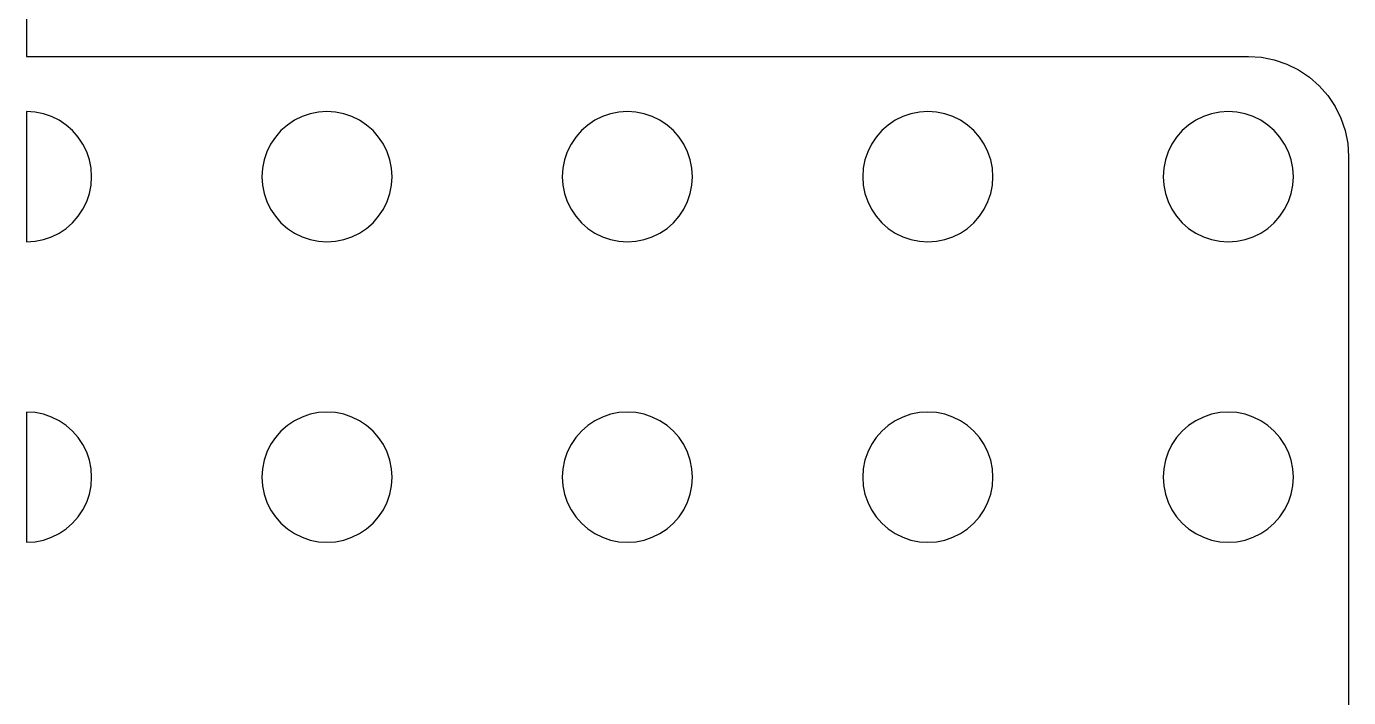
# Model space of a CAD drawing. Header units: metres. Extents: x -105 to 105, y -149 to 149.
# Drawn here: x -105 to -39, y -41 to -7.5 of the extents above; entities that cross this region are included whole.
import ezdxf

# ---------------------------------------------------------------- set-up
doc = ezdxf.new("R2010")
doc.units = ezdxf.units.M

msp = doc.modelspace()

# ---------------------------------------------------------------- linework, layer by layer
for p, q in [((-105.005, -6.00499), (-105.005, -8.99501)), ((-105.005, -8.99501), (-43.995, -8.99501)), ((-43.995, -8.99501), (-43.3424, -9.03778)), ((-43.3424, -9.03778), (-42.7009, -9.16537)), ((-42.7009, -9.16537), (-42.0816, -9.37561)), ((-42.0816, -9.37561), (-41.495, -9.66489)), ((-41.495, -9.66489), (-40.9512, -10.0282)), ((-40.9512, -10.0282), (-40.4595, -10.4595)), ((-40.4595, -10.4595), (-40.0282, -10.9512)), ((-40.0282, -10.9512), (-39.6649, -11.495)), ((-105, -11.75), (-105.005, -11.7503)), ((-105.005, -11.7503), (-105.005, -18.2497)), ((-104.576, -11.7778), (-105, -11.75)), ((-104.159, -11.8607), (-104.576, -11.7778)), ((-103.756, -11.9974), (-104.159, -11.8607)), ((-90.8412, -11.8607), (-91.2437, -11.9974)), ((-90.4242, -11.7778), (-90.8412, -11.8607)), ((-90, -11.75), (-90.4242, -11.7778)), ((-89.5758, -11.7778), (-90, -11.75)), ((-89.1588, -11.8607), (-89.5758, -11.7778)), ((-88.7563, -11.9974), (-89.1588, -11.8607)), ((-75.8412, -11.8607), (-76.2437, -11.9974)), ((-75.4242, -11.7778), (-75.8412, -11.8607)), ((-75, -11.75), (-75.4242, -11.7778)), ((-74.5758, -11.7778), (-75, -11.75)), ((-74.1588, -11.8607), (-74.5758, -11.7778)), ((-73.7563, -11.9974), (-74.1588, -11.8607)), ((-60.8412, -11.8607), (-61.2437, -11.9974)), ((-60.4242, -11.7778), (-60.8412, -11.8607)), ((-60, -11.75), (-60.4242, -11.7778)), ((-59.5758, -11.7778), (-60, -11.75)), ((-59.1588, -11.8607), (-59.5758, -11.7778)), ((-58.7563, -11.9974), (-59.1588, -11.8607)), ((-45.8412, -11.8607), (-46.2437, -11.9974)), ((-45.4242, -11.7778), (-45.8412, -11.8607)), ((-45, -11.75), (-45.4242, -11.7778)), ((-44.5758, -11.7778), (-45, -11.75)), ((-44.1588, -11.8607), (-44.5758, -11.7778)), ((-43.7563, -11.9974), (-44.1588, -11.8607)), ((-39.6649, -11.495), (-39.3756, -12.0816)), ((-103.375, -12.1854), (-103.756, -11.9974)), ((-103.022, -12.4216), (-103.375, -12.1854)), ((-102.702, -12.7019), (-103.022, -12.4216)), ((-91.9785, -12.4216), (-92.2981, -12.7019)), ((-91.625, -12.1854), (-91.9785, -12.4216)), ((-91.2437, -11.9974), (-91.625, -12.1854)), ((-88.375, -12.1854), (-88.7563, -11.9974)), ((-88.0215, -12.4216), (-88.375, -12.1854)), ((-87.7019, -12.7019), (-88.0215, -12.4216)), ((-76.9785, -12.4216), (-77.2981, -12.7019)), ((-76.625, -12.1854), (-76.9785, -12.4216)), ((-76.2437, -11.9974), (-76.625, -12.1854)), ((-73.375, -12.1854), (-73.7563, -11.9974)), ((-73.0215, -12.4216), (-73.375, -12.1854)), ((-72.7019, -12.7019), (-73.0215, -12.4216)), ((-61.9785, -12.4216), (-62.2981, -12.7019)), ((-61.625, -12.1854), (-61.9785, -12.4216)), ((-61.2437, -11.9974), (-61.625, -12.1854)), ((-58.375, -12.1854), (-58.7563, -11.9974)), ((-58.0215, -12.4216), (-58.375, -12.1854)), ((-57.7019, -12.7019), (-58.0215, -12.4216)), ((-46.9785, -12.4216), (-47.2981, -12.7019)), ((-46.625, -12.1854), (-46.9785, -12.4216)), ((-46.2437, -11.9974), (-46.625, -12.1854)), ((-43.375, -12.1854), (-43.7563, -11.9974)), ((-43.0215, -12.4216), (-43.375, -12.1854)), ((-42.7019, -12.7019), (-43.0215, -12.4216)), ((-39.3756, -12.0816), (-39.1654, -12.7009)), ((-102.422, -13.0215), (-102.702, -12.7019)), ((-102.185, -13.375), (-102.422, -13.0215)), ((-92.5784, -13.0215), (-92.8146, -13.375)), ((-92.2981, -12.7019), (-92.5784, -13.0215)), ((-87.4216, -13.0215), (-87.7019, -12.7019)), ((-87.1854, -13.375), (-87.4216, -13.0215)), ((-77.5784, -13.0215), (-77.8146, -13.375)), ((-77.2981, -12.7019), (-77.5784, -13.0215)), ((-72.4216, -13.0215), (-72.7019, -12.7019)), ((-72.1854, -13.375), (-72.4216, -13.0215)), ((-62.5784, -13.0215), (-62.8146, -13.375)), ((-62.2981, -12.7019), (-62.5784, -13.0215)), ((-57.4216, -13.0215), (-57.7019, -12.7019)), ((-57.1854, -13.375), (-57.4216, -13.0215)), ((-47.5784, -13.0215), (-47.8146, -13.375)), ((-47.2981, -12.7019), (-47.5784, -13.0215)), ((-42.4216, -13.0215), (-42.7019, -12.7019)), ((-42.1854, -13.375), (-42.4216, -13.0215)), ((-39.1654, -12.7009), (-39.0378, -13.3424)), ((-101.997, -13.7563), (-102.185, -13.375)), ((-101.861, -14.1588), (-101.997, -13.7563)), ((-93.0026, -13.7563), (-93.1393, -14.1588)), ((-92.8146, -13.375), (-93.0026, -13.7563)), ((-86.9974, -13.7563), (-87.1854, -13.375)), ((-86.8607, -14.1588), (-86.9974, -13.7563)), ((-78.0026, -13.7563), (-78.1393, -14.1588)), ((-77.8146, -13.375), (-78.0026, -13.7563)), ((-71.9974, -13.7563), (-72.1854, -13.375)), ((-71.8607, -14.1588), (-71.9974, -13.7563)), ((-63.0026, -13.7563), (-63.1393, -14.1588)), ((-62.8146, -13.375), (-63.0026, -13.7563)), ((-56.9974, -13.7563), (-57.1854, -13.375)), ((-56.8607, -14.1588), (-56.9974, -13.7563)), ((-48.0026, -13.7563), (-48.1393, -14.1588)), ((-47.8146, -13.375), (-48.0026, -13.7563)), ((-41.9974, -13.7563), (-42.1854, -13.375)), ((-41.8607, -14.1588), (-41.9974, -13.7563)), ((-39.0378, -13.3424), (-38.995, -13.995)), ((-101.778, -14.5758), (-101.861, -14.1588)), ((-93.1393, -14.1588), (-93.2222, -14.5758)), ((-86.7778, -14.5758), (-86.8607, -14.1588)), ((-78.1393, -14.1588), (-78.2222, -14.5758)), ((-71.7778, -14.5758), (-71.8607, -14.1588)), ((-63.1393, -14.1588), (-63.2222, -14.5758)), ((-56.7778, -14.5758), (-56.8607, -14.1588)), ((-48.1393, -14.1588), (-48.2222, -14.5758)), ((-41.7778, -14.5758), (-41.8607, -14.1588)), ((-38.995, -13.995), (-38.995, -76.005)), ((-101.75, -15), (-101.778, -14.5758)), ((-101.778, -15.4242), (-101.75, -15)), ((-93.2222, -14.5758), (-93.25, -15)), ((-93.25, -15), (-93.2222, -15.4242)), ((-86.75, -15), (-86.7778, -14.5758)), ((-86.7778, -15.4242), (-86.75, -15)), ((-78.2222, -14.5758), (-78.25, -15)), ((-78.25, -15), (-78.2222, -15.4242)), ((-71.75, -15), (-71.7778, -14.5758)), ((-71.7778, -15.4242), (-71.75, -15)), ((-63.2222, -14.5758), (-63.25, -15)), ((-63.25, -15), (-63.2222, -15.4242)), ((-56.75, -15), (-56.7778, -14.5758)), ((-56.7778, -15.4242), (-56.75, -15)), ((-48.2222, -14.5758), (-48.25, -15)), ((-48.25, -15), (-48.2222, -15.4242)), ((-41.75, -15), (-41.7778, -14.5758)), ((-41.7778, -15.4242), (-41.75, -15)), ((-101.997, -16.2437), (-101.861, -15.8412)), ((-101.861, -15.8412), (-101.778, -15.4242)), ((-93.2222, -15.4242), (-93.1393, -15.8412)), ((-93.1393, -15.8412), (-93.0026, -16.2437)), ((-86.9974, -16.2437), (-86.8607, -15.8412)), ((-86.8607, -15.8412), (-86.7778, -15.4242)), ((-78.2222, -15.4242), (-78.1393, -15.8412)), ((-78.1393, -15.8412), (-78.0026, -16.2437)), ((-71.9974, -16.2437), (-71.8607, -15.8412)), ((-71.8607, -15.8412), (-71.7778, -15.4242)), ((-63.2222, -15.4242), (-63.1393, -15.8412)), ((-63.1393, -15.8412), (-63.0026, -16.2437)), ((-56.9974, -16.2437), (-56.8607, -15.8412)), ((-56.8607, -15.8412), (-56.7778, -15.4242)), ((-48.2222, -15.4242), (-48.1393, -15.8412)), ((-48.1393, -15.8412), (-48.0026, -16.2437)), ((-41.9974, -16.2437), (-41.8607, -15.8412)), ((-41.8607, -15.8412), (-41.7778, -15.4242)), ((-102.185, -16.625), (-101.997, -16.2437)), ((-93.0026, -16.2437), (-92.8146, -16.625)), ((-87.1854, -16.625), (-86.9974, -16.2437)), ((-78.0026, -16.2437), (-77.8146, -16.625)), ((-72.1854, -16.625), (-71.9974, -16.2437)), ((-63.0026, -16.2437), (-62.8146, -16.625)), ((-57.1854, -16.625), (-56.9974, -16.2437)), ((-48.0026, -16.2437), (-47.8146, -16.625)), ((-42.1854, -16.625), (-41.9974, -16.2437)), ((-102.702, -17.2981), (-102.422, -16.9785)), ((-102.422, -16.9785), (-102.185, -16.625)), ((-92.8146, -16.625), (-92.5784, -16.9785)), ((-92.5784, -16.9785), (-92.2981, -17.2981)), ((-87.7019, -17.2981), (-87.4216, -16.9785)), ((-87.4216, -16.9785), (-87.1854, -16.625)), ((-77.8146, -16.625), (-77.5784, -16.9785)), ((-77.5784, -16.9785), (-77.2981, -17.2981)), ((-72.7019, -17.2981), (-72.4216, -16.9785)), ((-72.4216, -16.9785), (-72.1854, -16.625)), ((-62.8146, -16.625), (-62.5784, -16.9785)), ((-62.5784, -16.9785), (-62.2981, -17.2981)), ((-57.7019, -17.2981), (-57.4216, -16.9785)), ((-57.4216, -16.9785), (-57.1854, -16.625)), ((-47.8146, -16.625), (-47.5784, -16.9785)), ((-47.5784, -16.9785), (-47.2981, -17.2981)), ((-42.7019, -17.2981), (-42.4216, -16.9785)), ((-42.4216, -16.9785), (-42.1854, -16.625)), ((-103.756, -18.0026), (-103.375, -17.8146)), ((-103.375, -17.8146), (-103.022, -17.5784)), ((-103.022, -17.5784), (-102.702, -17.2981)), ((-92.2981, -17.2981), (-91.9785, -17.5784)), ((-91.9785, -17.5784), (-91.625, -17.8146)), ((-91.625, -17.8146), (-91.2437, -18.0026)), ((-88.7563, -18.0026), (-88.375, -17.8146)), ((-88.375, -17.8146), (-88.0215, -17.5784)), ((-88.0215, -17.5784), (-87.7019, -17.2981)), ((-77.2981, -17.2981), (-76.9785, -17.5784)), ((-76.9785, -17.5784), (-76.625, -17.8146)), ((-76.625, -17.8146), (-76.2437, -18.0026)), ((-73.7563, -18.0026), (-73.375, -17.8146)), ((-73.375, -17.8146), (-73.0215, -17.5784)), ((-73.0215, -17.5784), (-72.7019, -17.2981)), ((-62.2981, -17.2981), (-61.9785, -17.5784)), ((-61.9785, -17.5784), (-61.625, -17.8146)), ((-61.625, -17.8146), (-61.2437, -18.0026)), ((-58.7563, -18.0026), (-58.375, -17.8146)), ((-58.375, -17.8146), (-58.0215, -17.5784)), ((-58.0215, -17.5784), (-57.7019, -17.2981)), ((-47.2981, -17.2981), (-46.9785, -17.5784)), ((-46.9785, -17.5784), (-46.625, -17.8146)), ((-46.625, -17.8146), (-46.2437, -18.0026)), ((-43.7563, -18.0026), (-43.375, -17.8146)), ((-43.375, -17.8146), (-43.0215, -17.5784)), ((-43.0215, -17.5784), (-42.7019, -17.2981)), ((-105.005, -18.2497), (-105, -18.25)), ((-105, -18.25), (-104.576, -18.2222)), ((-104.576, -18.2222), (-104.159, -18.1393)), ((-104.159, -18.1393), (-103.756, -18.0026)), ((-91.2437, -18.0026), (-90.8412, -18.1393)), ((-90.8412, -18.1393), (-90.4242, -18.2222)), ((-90.4242, -18.2222), (-90, -18.25)), ((-90, -18.25), (-89.5758, -18.2222)), ((-89.5758, -18.2222), (-89.1588, -18.1393)), ((-89.1588, -18.1393), (-88.7563, -18.0026)), ((-76.2437, -18.0026), (-75.8412, -18.1393)), ((-75.8412, -18.1393), (-75.4242, -18.2222)), ((-75.4242, -18.2222), (-75, -18.25)), ((-75, -18.25), (-74.5758, -18.2222)), ((-74.5758, -18.2222), (-74.1588, -18.1393)), ((-74.1588, -18.1393), (-73.7563, -18.0026)), ((-61.2437, -18.0026), (-60.8412, -18.1393)), ((-60.8412, -18.1393), (-60.4242, -18.2222)), ((-60.4242, -18.2222), (-60, -18.25)), ((-60, -18.25), (-59.5758, -18.2222)), ((-59.5758, -18.2222), (-59.1588, -18.1393)), ((-59.1588, -18.1393), (-58.7563, -18.0026)), ((-46.2437, -18.0026), (-45.8412, -18.1393)), ((-45.8412, -18.1393), (-45.4242, -18.2222)), ((-45.4242, -18.2222), (-45, -18.25)), ((-45, -18.25), (-44.5758, -18.2222)), ((-44.5758, -18.2222), (-44.1588, -18.1393)), ((-44.1588, -18.1393), (-43.7563, -18.0026)), ((-105, -26.75), (-105.005, -26.7503)), ((-105.005, -26.7503), (-105.005, -33.2497)), ((-104.576, -26.7778), (-105, -26.75)), ((-104.159, -26.8607), (-104.576, -26.7778)), ((-103.756, -26.9974), (-104.159, -26.8607)), ((-103.375, -27.1854), (-103.756, -26.9974)), ((-91.2437, -26.9974), (-91.625, -27.1854)), ((-90.8412, -26.8607), (-91.2437, -26.9974)), ((-90.4242, -26.7778), (-90.8412, -26.8607)), ((-90, -26.75), (-90.4242, -26.7778)), ((-89.5758, -26.7778), (-90, -26.75)), ((-89.1588, -26.8607), (-89.5758, -26.7778)), ((-88.7563, -26.9974), (-89.1588, -26.8607)), ((-88.375, -27.1854), (-88.7563, -26.9974)), ((-76.2437, -26.9974), (-76.625, -27.1854)), ((-75.8412, -26.8607), (-76.2437, -26.9974)), ((-75.4242, -26.7778), (-75.8412, -26.8607)), ((-75, -26.75), (-75.4242, -26.7778)), ((-74.5758, -26.7778), (-75, -26.75)), ((-74.1588, -26.8607), (-74.5758, -26.7778)), ((-73.7563, -26.9974), (-74.1588, -26.8607)), ((-73.375, -27.1854), (-73.7563, -26.9974)), ((-61.2437, -26.9974), (-61.625, -27.1854)), ((-60.8412, -26.8607), (-61.2437, -26.9974)), ((-60.4242, -26.7778), (-60.8412, -26.8607)), ((-60, -26.75), (-60.4242, -26.7778)), ((-59.5758, -26.7778), (-60, -26.75)), ((-59.1588, -26.8607), (-59.5758, -26.7778)), ((-58.7563, -26.9974), (-59.1588, -26.8607)), ((-58.375, -27.1854), (-58.7563, -26.9974)), ((-46.2437, -26.9974), (-46.625, -27.1854)), ((-45.8412, -26.8607), (-46.2437, -26.9974)), ((-45.4242, -26.7778), (-45.8412, -26.8607)), ((-45, -26.75), (-45.4242, -26.7778)), ((-44.5758, -26.7778), (-45, -26.75)), ((-44.1588, -26.8607), (-44.5758, -26.7778)), ((-43.7563, -26.9974), (-44.1588, -26.8607)), ((-43.375, -27.1854), (-43.7563, -26.9974)), ((-103.022, -27.4216), (-103.375, -27.1854)), ((-102.702, -27.7019), (-103.022, -27.4216)), ((-102.422, -28.0215), (-102.702, -27.7019)), ((-92.2981, -27.7019), (-92.5784, -28.0215)), ((-91.9785, -27.4216), (-92.2981, -27.7019)), ((-91.625, -27.1854), (-91.9785, -27.4216)), ((-88.0215, -27.4216), (-88.375, -27.1854)), ((-87.7019, -27.7019), (-88.0215, -27.4216)), ((-87.4216, -28.0215), (-87.7019, -27.7019)), ((-77.2981, -27.7019), (-77.5784, -28.0215)), ((-76.9785, -27.4216), (-77.2981, -27.7019)), ((-76.625, -27.1854), (-76.9785, -27.4216)), ((-73.0215, -27.4216), (-73.375, -27.1854)), ((-72.7019, -27.7019), (-73.0215, -27.4216)), ((-72.4216, -28.0215), (-72.7019, -27.7019)), ((-62.2981, -27.7019), (-62.5784, -28.0215)), ((-61.9785, -27.4216), (-62.2981, -27.7019)), ((-61.625, -27.1854), (-61.9785, -27.4216)), ((-58.0215, -27.4216), (-58.375, -27.1854)), ((-57.7019, -27.7019), (-58.0215, -27.4216)), ((-57.4216, -28.0215), (-57.7019, -27.7019)), ((-47.2981, -27.7019), (-47.5784, -28.0215)), ((-46.9785, -27.4216), (-47.2981, -27.7019)), ((-46.625, -27.1854), (-46.9785, -27.4216)), ((-43.0215, -27.4216), (-43.375, -27.1854)), ((-42.7019, -27.7019), (-43.0215, -27.4216)), ((-42.4216, -28.0215), (-42.7019, -27.7019)), ((-102.185, -28.375), (-102.422, -28.0215)), ((-101.997, -28.7563), (-102.185, -28.375)), ((-92.8146, -28.375), (-93.0026, -28.7563)), ((-92.5784, -28.0215), (-92.8146, -28.375)), ((-87.1854, -28.375), (-87.4216, -28.0215)), ((-86.9974, -28.7563), (-87.1854, -28.375)), ((-77.8146, -28.375), (-78.0026, -28.7563)), ((-77.5784, -28.0215), (-77.8146, -28.375)), ((-72.1854, -28.375), (-72.4216, -28.0215)), ((-71.9974, -28.7563), (-72.1854, -28.375)), ((-62.8146, -28.375), (-63.0026, -28.7563)), ((-62.5784, -28.0215), (-62.8146, -28.375)), ((-57.1854, -28.375), (-57.4216, -28.0215)), ((-56.9974, -28.7563), (-57.1854, -28.375)), ((-47.8146, -28.375), (-48.0026, -28.7563)), ((-47.5784, -28.0215), (-47.8146, -28.375)), ((-42.1854, -28.375), (-42.4216, -28.0215)), ((-41.9974, -28.7563), (-42.1854, -28.375)), ((-101.861, -29.1588), (-101.997, -28.7563)), ((-93.0026, -28.7563), (-93.1393, -29.1588)), ((-86.8607, -29.1588), (-86.9974, -28.7563)), ((-78.0026, -28.7563), (-78.1393, -29.1588)), ((-71.8607, -29.1588), (-71.9974, -28.7563)), ((-63.0026, -28.7563), (-63.1393, -29.1588)), ((-56.8607, -29.1588), (-56.9974, -28.7563)), ((-48.0026, -28.7563), (-48.1393, -29.1588)), ((-41.8607, -29.1588), (-41.9974, -28.7563)), ((-101.778, -29.5758), (-101.861, -29.1588)), ((-101.75, -30), (-101.778, -29.5758)), ((-93.2222, -29.5758), (-93.25, -30)), ((-93.1393, -29.1588), (-93.2222, -29.5758)), ((-86.7778, -29.5758), (-86.8607, -29.1588)), ((-86.75, -30), (-86.7778, -29.5758)), ((-78.2222, -29.5758), (-78.25, -30)), ((-78.1393, -29.1588), (-78.2222, -29.5758)), ((-71.7778, -29.5758), (-71.8607, -29.1588)), ((-71.75, -30), (-71.7778, -29.5758)), ((-63.2222, -29.5758), (-63.25, -30)), ((-63.1393, -29.1588), (-63.2222, -29.5758)), ((-56.7778, -29.5758), (-56.8607, -29.1588)), ((-56.75, -30), (-56.7778, -29.5758)), ((-48.2222, -29.5758), (-48.25, -30)), ((-48.1393, -29.1588), (-48.2222, -29.5758)), ((-41.7778, -29.5758), (-41.8607, -29.1588)), ((-41.75, -30), (-41.7778, -29.5758)), ((-101.778, -30.4242), (-101.75, -30)), ((-93.25, -30), (-93.2222, -30.4242)), ((-86.7778, -30.4242), (-86.75, -30)), ((-78.25, -30), (-78.2222, -30.4242)), ((-71.7778, -30.4242), (-71.75, -30)), ((-63.25, -30), (-63.2222, -30.4242)), ((-56.7778, -30.4242), (-56.75, -30)), ((-48.25, -30), (-48.2222, -30.4242)), ((-41.7778, -30.4242), (-41.75, -30)), ((-101.997, -31.2437), (-101.861, -30.8412)), ((-101.861, -30.8412), (-101.778, -30.4242)), ((-93.2222, -30.4242), (-93.1393, -30.8412)), ((-93.1393, -30.8412), (-93.0026, -31.2437)), ((-86.9974, -31.2437), (-86.8607, -30.8412)), ((-86.8607, -30.8412), (-86.7778, -30.4242)), ((-78.2222, -30.4242), (-78.1393, -30.8412)), ((-78.1393, -30.8412), (-78.0026, -31.2437)), ((-71.9974, -31.2437), (-71.8607, -30.8412)), ((-71.8607, -30.8412), (-71.7778, -30.4242)), ((-63.2222, -30.4242), (-63.1393, -30.8412)), ((-63.1393, -30.8412), (-63.0026, -31.2437)), ((-56.9974, -31.2437), (-56.8607, -30.8412)), ((-56.8607, -30.8412), (-56.7778, -30.4242)), ((-48.2222, -30.4242), (-48.1393, -30.8412)), ((-48.1393, -30.8412), (-48.0026, -31.2437)), ((-41.9974, -31.2437), (-41.8607, -30.8412)), ((-41.8607, -30.8412), (-41.7778, -30.4242)), ((-102.422, -31.9785), (-102.185, -31.625)), ((-102.185, -31.625), (-101.997, -31.2437)), ((-93.0026, -31.2437), (-92.8146, -31.625)), ((-92.8146, -31.625), (-92.5784, -31.9785)), ((-87.4216, -31.9785), (-87.1854, -31.625)), ((-87.1854, -31.625), (-86.9974, -31.2437)), ((-78.0026, -31.2437), (-77.8146, -31.625)), ((-77.8146, -31.625), (-77.5784, -31.9785)), ((-72.4216, -31.9785), (-72.1854, -31.625)), ((-72.1854, -31.625), (-71.9974, -31.2437)), ((-63.0026, -31.2437), (-62.8146, -31.625)), ((-62.8146, -31.625), (-62.5784, -31.9785)), ((-57.4216, -31.9785), (-57.1854, -31.625)), ((-57.1854, -31.625), (-56.9974, -31.2437)), ((-48.0026, -31.2437), (-47.8146, -31.625)), ((-47.8146, -31.625), (-47.5784, -31.9785)), ((-42.4216, -31.9785), (-42.1854, -31.625)), ((-42.1854, -31.625), (-41.9974, -31.2437)), ((-103.022, -32.5784), (-102.702, -32.2981)), ((-102.702, -32.2981), (-102.422, -31.9785)), ((-92.5784, -31.9785), (-92.2981, -32.2981)), ((-92.2981, -32.2981), (-91.9785, -32.5784)), ((-88.0215, -32.5784), (-87.7019, -32.2981)), ((-87.7019, -32.2981), (-87.4216, -31.9785)), ((-77.5784, -31.9785), (-77.2981, -32.2981)), ((-77.2981, -32.2981), (-76.9785, -32.5784)), ((-73.0215, -32.5784), (-72.7019, -32.2981)), ((-72.7019, -32.2981), (-72.4216, -31.9785)), ((-62.5784, -31.9785), (-62.2981, -32.2981)), ((-62.2981, -32.2981), (-61.9785, -32.5784)), ((-58.0215, -32.5784), (-57.7019, -32.2981)), ((-57.7019, -32.2981), (-57.4216, -31.9785)), ((-47.5784, -31.9785), (-47.2981, -32.2981)), ((-47.2981, -32.2981), (-46.9785, -32.5784)), ((-43.0215, -32.5784), (-42.7019, -32.2981)), ((-42.7019, -32.2981), (-42.4216, -31.9785)), ((-104.159, -33.1393), (-103.756, -33.0026)), ((-103.756, -33.0026), (-103.375, -32.8146)), ((-103.375, -32.8146), (-103.022, -32.5784)), ((-91.9785, -32.5784), (-91.625, -32.8146)), ((-91.625, -32.8146), (-91.2437, -33.0026)), ((-91.2437, -33.0026), (-90.8412, -33.1393)), ((-89.1588, -33.1393), (-88.7563, -33.0026)), ((-88.7563, -33.0026), (-88.375, -32.8146)), ((-88.375, -32.8146), (-88.0215, -32.5784)), ((-76.9785, -32.5784), (-76.625, -32.8146)), ((-76.625, -32.8146), (-76.2437, -33.0026)), ((-76.2437, -33.0026), (-75.8412, -33.1393)), ((-74.1588, -33.1393), (-73.7563, -33.0026)), ((-73.7563, -33.0026), (-73.375, -32.8146)), ((-73.375, -32.8146), (-73.0215, -32.5784)), ((-61.9785, -32.5784), (-61.625, -32.8146)), ((-61.625, -32.8146), (-61.2437, -33.0026)), ((-61.2437, -33.0026), (-60.8412, -33.1393)), ((-59.1588, -33.1393), (-58.7563, -33.0026)), ((-58.7563, -33.0026), (-58.375, -32.8146)), ((-58.375, -32.8146), (-58.0215, -32.5784)), ((-46.9785, -32.5784), (-46.625, -32.8146)), ((-46.625, -32.8146), (-46.2437, -33.0026)), ((-46.2437, -33.0026), (-45.8412, -33.1393)), ((-44.1588, -33.1393), (-43.7563, -33.0026)), ((-43.7563, -33.0026), (-43.375, -32.8146)), ((-43.375, -32.8146), (-43.0215, -32.5784)), ((-105.005, -33.2497), (-105, -33.25)), ((-105, -33.25), (-104.576, -33.2222)), ((-104.576, -33.2222), (-104.159, -33.1393)), ((-90.8412, -33.1393), (-90.4242, -33.2222)), ((-90.4242, -33.2222), (-90, -33.25)), ((-90, -33.25), (-89.5758, -33.2222)), ((-89.5758, -33.2222), (-89.1588, -33.1393)), ((-75.8412, -33.1393), (-75.4242, -33.2222)), ((-75.4242, -33.2222), (-75, -33.25)), ((-75, -33.25), (-74.5758, -33.2222)), ((-74.5758, -33.2222), (-74.1588, -33.1393)), ((-60.8412, -33.1393), (-60.4242, -33.2222)), ((-60.4242, -33.2222), (-60, -33.25)), ((-60, -33.25), (-59.5758, -33.2222)), ((-59.5758, -33.2222), (-59.1588, -33.1393)), ((-45.8412, -33.1393), (-45.4242, -33.2222)), ((-45.4242, -33.2222), (-45, -33.25)), ((-45, -33.25), (-44.5758, -33.2222)), ((-44.5758, -33.2222), (-44.1588, -33.1393))]:
    msp.add_line(p, q)

doc.saveas('drawing.dxf')
